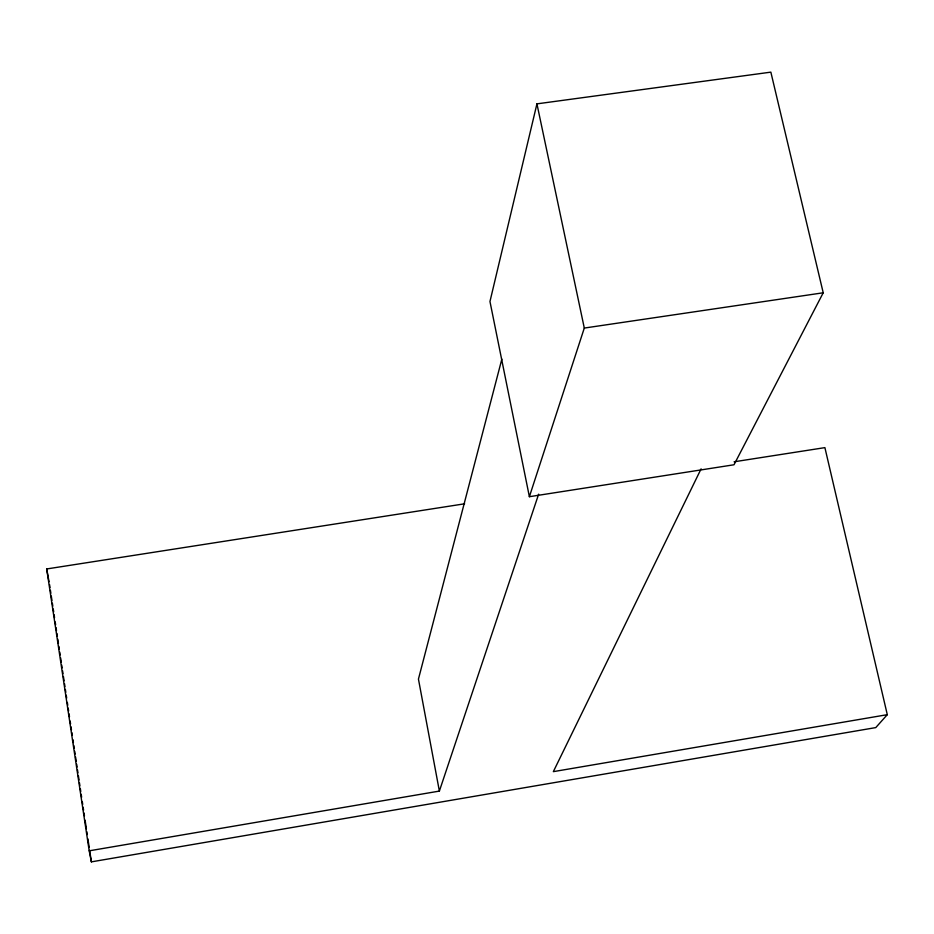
<?xml version="1.0" encoding="UTF-8"?>
<svg xmlns="http://www.w3.org/2000/svg" width="934" height="934" viewBox="0 0 934 934"><rect width="100%" height="100%" fill="white"/><g stroke="black" fill="none" stroke-linecap="round" stroke-linejoin="round"><path stroke-width="1.4" d="M536.933 103.861L489.965 301.507L529.38 496.701L734.007 464.77L823.216 292.786L770.854 72.14L536.933 103.861L584.299 328.067L529.38 496.701M501.85 359.111L418.444 679.1L439.377 791.086L89.197 850.827L46.7 568.958L464.618 503.8M439.377 791.086L538.638 494.179M701.107 468.845L553.337 771.647L887.3 714.673L824.897 447.631L734.101 461.793M887.3 714.673L875.765 727.598L91.38 861.86L89.197 850.827M584.299 328.067L823.216 292.786M46.7 568.958L49.035 581.719M49.56 584.567L49.992 587.439M50.424 590.311L50.856 593.183M51.288 596.055L51.942 600.364M52.374 603.236L52.806 606.119M53.238 608.991L53.682 611.863M54.114 614.735L54.546 617.607M55.199 621.916L55.631 624.788M56.063 627.671L56.495 630.543M56.927 633.415L57.359 636.288M57.791 639.16L58.445 643.468M58.877 646.34L59.309 649.223M59.741 652.095L60.173 654.967M60.617 657.84L61.259 662.148M61.691 665.02L62.123 667.892M62.566 670.775L62.998 673.648M63.43 676.52L64.072 680.828M64.516 683.7L64.948 686.572M65.38 689.444L65.812 692.316M66.244 695.2L66.676 698.072M67.33 702.38L67.762 705.252M68.194 708.124L68.626 710.996M69.058 713.868L69.49 716.752M70.143 721.06L70.575 723.932M71.007 726.804L71.451 729.676M71.883 732.548L72.315 735.42M72.957 739.74L73.401 742.612M73.833 745.484L74.265 748.356M74.697 751.228L75.129 754.1M75.561 756.972L76.214 761.292M76.646 764.164L77.078 767.036M77.51 769.908L77.942 772.78M78.374 775.652L79.028 779.96M79.46 782.844L79.892 785.716M80.324 788.588L80.768 791.46M81.2 794.332L81.632 797.204M82.274 801.512L82.717 804.396M83.149 807.268L83.581 810.14M84.013 813.012L84.445 815.884M85.099 820.192L86.395 828.82M86.827 831.692L87.259 834.564M87.913 838.872L89.209 847.5M89.652 850.372L91.38 861.86"/></g></svg>
